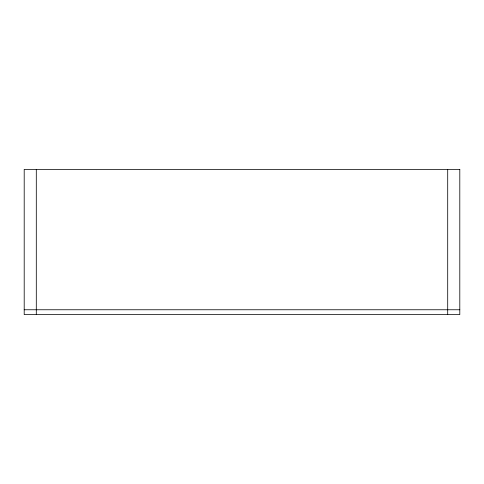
<?xml version="1.0" encoding="UTF-8"?>
<svg xmlns="http://www.w3.org/2000/svg" width="484" height="484" viewBox="0 0 484 484"><rect width="100%" height="100%" fill="white"/><g stroke="black" fill="none" stroke-linecap="round" stroke-linejoin="round"><path stroke-width="0.73" d="M24.2 309.76L459.8 309.76M447.7 169.4L447.7 314.6M36.3 169.4L36.3 314.6M459.8 169.4L24.2 169.4L24.2 314.6L459.8 314.6L459.8 169.4"/></g></svg>
